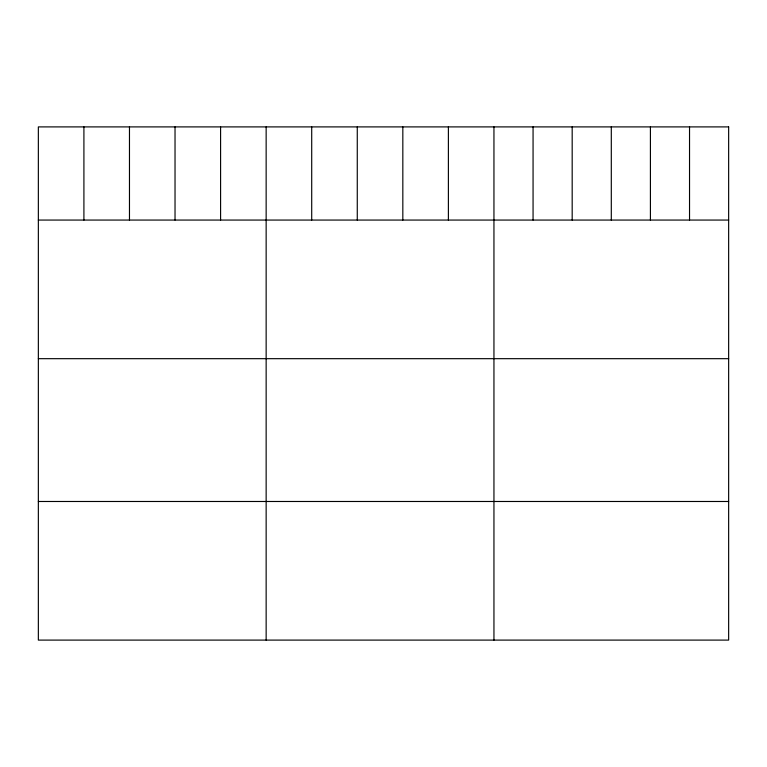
<?xml version="1.0" encoding="UTF-8"?>
<svg xmlns="http://www.w3.org/2000/svg" width="767" height="767" viewBox="0 0 767 767"><rect width="100%" height="100%" fill="white"/><g stroke="black" fill="none" stroke-linecap="round" stroke-linejoin="round"><path stroke-width="1.15" d="M38.35 220.062L728.65 220.062M38.35 358.678L728.65 358.678M38.35 501.484L728.65 501.484M689.533 126.9L689.533 220.062M650.416 126.9L650.416 220.062M611.299 126.9L611.299 220.062M572.182 126.9L572.182 220.062M533.065 126.9L533.065 220.062M493.948 126.9L493.948 640.1M448.388 126.9L448.388 220.062M402.828 126.9L402.828 220.062M357.269 126.9L357.269 220.062M311.709 126.9L311.709 220.062M266.149 126.9L266.149 640.1M220.589 126.9L220.589 220.062M175.029 126.9L175.029 220.062M129.47 126.9L129.47 220.062M83.91 126.9L83.91 220.062M728.65 126.9L38.35 126.9L38.35 640.1L728.65 640.1L728.65 126.9"/></g></svg>
